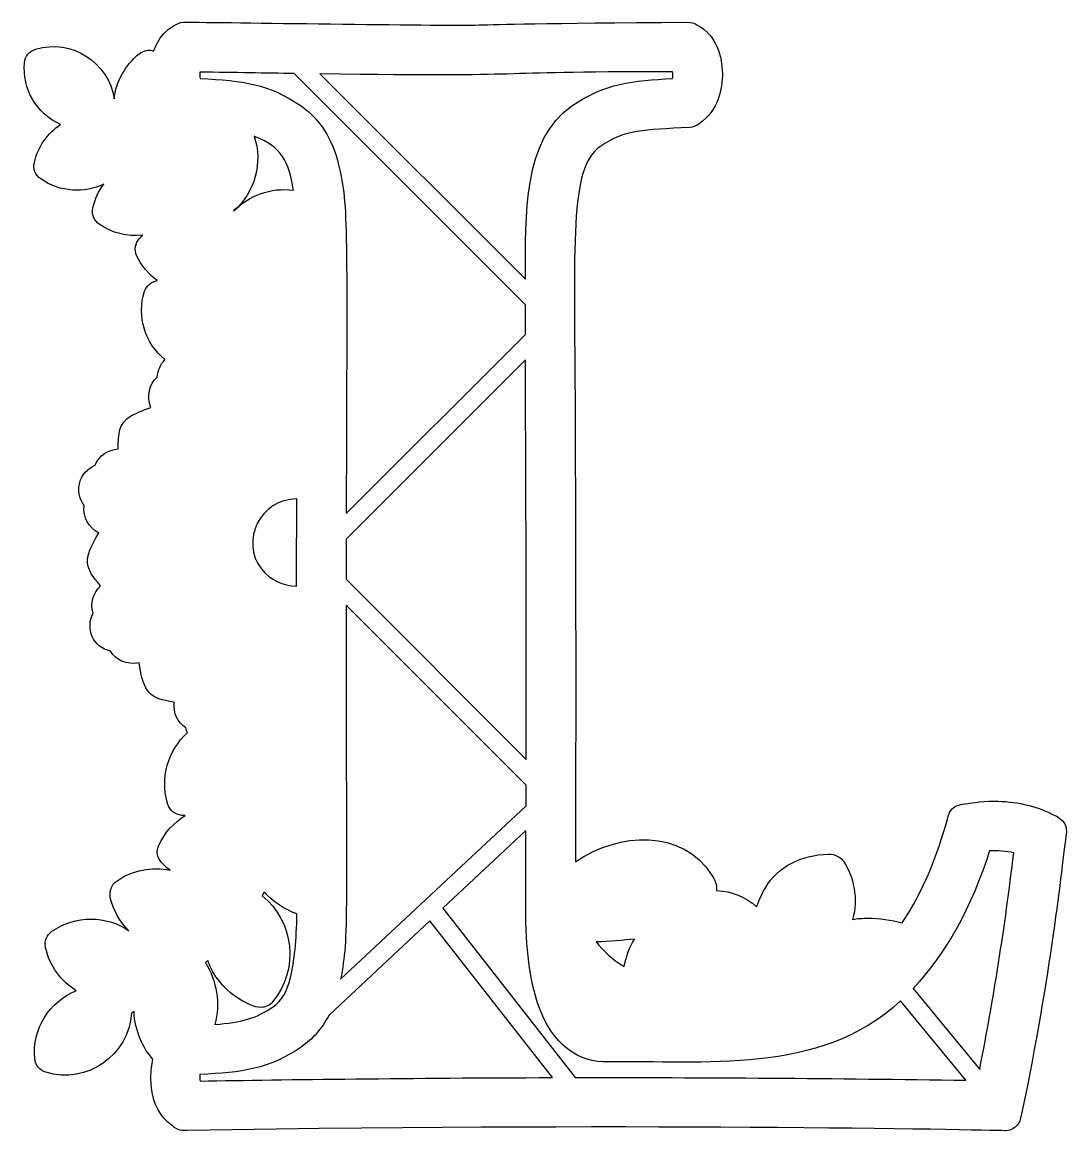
# Model space of a CAD drawing. Header units: millimetres. Extents: x -471 to 1551, y -2688 to 316.
# Drawn here: x 1430.4 to 1536.7, y -428.9 to -316.1 of the extents above; entities that cross this region are included whole.
import ezdxf

# ---------------------------------------------------------------- set-up
doc = ezdxf.new("R2010")
doc.units = ezdxf.units.MM
doc.header["$MEASUREMENT"] = 0
doc.layers.add('Layer 1', color=7, linetype='Continuous')

msp = doc.modelspace()

# ---------------------------------------------------------------- linework, layer by layer
at = {"layer": 'Layer 1', "color": 250}
for points, knots in [([(1535.0244, -396.5351), (1533.292, -395.6873), (1531.3385, -395.2635), (1529.2007, -395.2635), (1529.2007, -395.2635), (1527.6895, -395.2635), (1526.7127, -395.4661), (1525.9387, -395.5768), (1525.9387, -395.5768), (1525.3121, -395.6321), (1524.7776, -396.0375), (1524.5749, -396.6272), (1524.5749, -396.6272), (1524.3537, -397.2538), (1523.1743, -402.6169), (1519.8569, -407.6297), (1519.8569, -407.6297), (1518.7327, -407.3164), (1517.5348, -407.1505), (1516.3922, -407.1505), (1516.3922, -407.1505), (1515.8208, -407.1505), (1515.2864, -407.1874), (1514.8072, -407.2795), (1514.8072, -407.2795), (1515.4338, -405.2154), (1514.8809, -402.8564), (1513.9411, -401.4558), (1513.9411, -401.4558), (1513.5909, -400.9213), (1512.9827, -400.6265), (1512.3745, -400.6449), (1512.3745, -400.6449), (1509.4995, -400.7186), (1507.2143, -401.935), (1505.961, -404.0544), (1505.961, -404.0544), (1505.6662, -404.5335), (1505.3529, -405.2154), (1505.0579, -405.9894), (1505.0579, -405.9894), (1503.9337, -404.9758), (1502.5331, -404.4045), (1500.985, -404.3492), (1500.985, -404.3492), (1501.0403, -403.7779), (1500.8007, -403.2434), (1500.4874, -402.7458), (1500.4874, -402.7458), (1497.4834, -398.0647), (1491.0882, -398.3596), (1486.6468, -401.4373), (1486.6468, -401.4373), (1486.7021, -380.0221), (1486.6468, -365.5549), (1486.6099, -355.7688), (1486.6099, -355.7688), (1486.5546, -338.4818), (1486.0017, -330.9072), (1489.1348, -328.751), (1489.1348, -328.751), (1491.7886, -326.9264), (1493.4657, -327.0739), (1498.2574, -326.779), (1498.2574, -326.779), (1498.6076, -326.7606), (1498.9394, -326.6316), (1499.2158, -326.4104), (1499.2158, -326.4104), (1501.2061, -325.0282), (1501.5932, -322.8535), (1501.5748, -321.2686), (1501.5748, -321.2686), (1501.5379, -319.6468), (1501.0588, -317.4721), (1498.9946, -316.3478), (1498.9946, -316.3478), (1498.7181, -316.1635), (1498.3864, -316.0898), (1498.11, -316.0898), (1498.11, -316.0898), (1482.8134, -316.2004), (1478.9432, -316.311), (1476.8606, -316.3663), (1476.8606, -316.3663), (1472.6218, -316.4769), (1450.8196, -316.0898), (1446.8572, -316.0898), (1446.8572, -316.0898), (1446.0279, -316.0898), (1444.4245, -317.1035), (1443.7795, -319.0202), (1443.7795, -319.0202), (1443.2819, -318.8543), (1442.7106, -318.9649), (1442.3051, -319.2966), (1442.3051, -319.2966), (1440.8492, -320.4761), (1439.9646, -322.1348), (1439.7618, -323.8856), (1439.7618, -323.8856), (1439.2273, -320.2181), (1435.4862, -317.7117), (1431.7818, -318.8359), (1431.7818, -318.8359), (1431.1551, -319.0202), (1430.7128, -319.573), (1430.6575, -320.2181), (1430.6575, -320.2181), (1430.4179, -322.8535), (1431.8001, -325.36), (1434.325, -326.4841), (1434.325, -326.4841), (1432.9981, -327.3687), (1432.0213, -328.751), (1431.6527, -330.3544), (1431.6527, -330.3544), (1431.5052, -330.981), (1431.7633, -331.6445), (1432.2977, -332.0131), (1432.2977, -332.0131), (1434.3065, -333.4137), (1436.7576, -333.469), (1438.7112, -332.5475), (1438.7112, -332.5475), (1438.1952, -333.2479), (1437.8081, -334.0588), (1437.6054, -334.9618), (1437.6054, -334.9618), (1437.4579, -335.5884), (1437.716, -336.2519), (1438.2504, -336.6205), (1438.2504, -336.6205), (1439.5405, -337.5236), (1441.0701, -337.9106), (1442.6735, -337.7263), (1442.6735, -337.7263), (1442.5629, -337.8369), (1442.4524, -337.9474), (1442.3418, -338.058), (1442.3418, -338.058), (1441.8994, -338.5372), (1441.7888, -339.2191), (1442.0469, -339.8088), (1442.0469, -339.8088), (1442.5261, -340.8409), (1443.2448, -341.7255), (1444.1479, -342.3521), (1444.1479, -342.3521), (1443.5581, -342.4443), (1443.0421, -342.8681), (1442.8578, -343.4395), (1442.8578, -343.4395), (1442.0285, -346.038), (1442.9315, -348.7656), (1444.9219, -350.3874), (1444.9219, -350.3874), (1444.4796, -350.8297), (1444.2031, -351.4379), (1444.1478, -352.1567), (1444.1478, -352.1567), (1443.3369, -352.8938), (1443.0421, -354.0734), (1443.5028, -355.2344), (1443.5028, -355.2344), (1442.6919, -355.5108), (1441.8441, -355.8978), (1441.4387, -356.1374), (1441.4387, -356.1374), (1440.2408, -356.8194), (1440.1671, -357.9435), (1440.1855, -359.4548), (1440.1855, -359.4548), (1439.1534, -359.5285), (1438.232, -360.1182), (1437.845, -361.095), (1437.845, -361.095), (1436.2047, -361.8138), (1435.6334, -363.712), (1436.7207, -365.2233), (1436.7207, -365.2233), (1436.5549, -366.4027), (1437.2183, -367.4901), (1438.1951, -368.0246), (1438.1951, -368.0246), (1436.5364, -370.7338), (1436.776, -371.5078), (1438.3794, -373.3876), (1438.3794, -373.3876), (1437.6238, -374.1248), (1437.3289, -375.1569), (1437.6238, -376.1336), (1437.6238, -376.1336), (1436.8129, -377.7554), (1437.6238, -379.58), (1439.393, -380.0223), (1439.393, -380.0223), (1439.9644, -380.9437), (1441.0517, -381.4414), (1442.3049, -381.2017), (1442.3049, -381.2017), (1442.7657, -384.3532), (1443.3738, -384.7771), (1445.8618, -385.201), (1445.8618, -385.201), (1445.7512, -386.3068), (1446.212, -387.2651), (1447.0413, -387.7996), (1447.0413, -387.7996), (1447.0782, -387.9839), (1447.1335, -388.1497), (1447.2072, -388.3156), (1447.2072, -388.3156), (1445.2352, -390.0848), (1444.369, -392.9045), (1445.2352, -395.5952), (1445.2352, -395.5952), (1445.4379, -396.2218), (1445.9908, -396.6457), (1446.6359, -396.701), (1446.6359, -396.701), (1446.7465, -396.701), (1446.8755, -396.7195), (1446.986, -396.7195), (1446.986, -396.7195), (1445.8249, -397.4198), (1444.885, -398.4702), (1444.2953, -399.7419), (1444.2953, -399.7419), (1443.7977, -400.8109), (1444.5349, -401.5849), (1445.4564, -402.2852), (1445.4564, -402.2852), (1443.595, -401.8798), (1441.6414, -402.2484), (1440.0197, -403.3726), (1440.0197, -403.3726), (1439.4852, -403.7412), (1439.2456, -404.4046), (1439.3747, -405.0313), (1439.3747, -405.0313), (1439.6695, -406.3582), (1440.333, -407.5193), (1441.2545, -408.4223), (1441.2545, -408.4223), (1438.9508, -406.8557), (1435.8546, -406.8005), (1433.4404, -408.4776), (1433.4404, -408.4776), (1432.9059, -408.8462), (1432.6479, -409.5097), (1432.7954, -410.1363), (1432.7954, -410.1363), (1433.2192, -412.0161), (1434.3619, -413.5642), (1435.91, -414.5225), (1435.91, -414.5225), (1433.1824, -415.6099), (1431.4132, -418.4112), (1431.6896, -421.4337), (1431.6896, -421.4337), (1431.7449, -422.0787), (1432.1872, -422.6316), (1432.8138, -422.8159), (1432.8138, -422.8159), (1437.0342, -424.0875), (1441.2546, -421.0651), (1441.531, -416.7894), (1441.531, -416.7894), (1441.6232, -416.7341), (1441.6969, -416.6973), (1441.789, -416.6419), (1441.789, -416.6419), (1441.8443, -418.577), (1442.7105, -420.4384), (1443.7057, -421.4705), (1443.7057, -421.4705), (1443.5583, -422.0418), (1443.503, -422.6684), (1443.503, -423.3504), (1443.503, -423.3504), (1443.503, -427.1469), (1445.6409, -428.1421), (1445.8436, -428.3816), (1445.8436, -428.3816), (1446.4334, -428.8608), (1447.0415, -428.7134), (1447.189, -428.7318), (1447.189, -428.7318), (1496.396, -427.9025), (1530.3065, -428.7502), (1530.3249, -428.7502), (1530.3249, -428.7502), (1531.1173, -428.7502), (1531.7439, -428.1973), (1531.8914, -427.4786), (1531.8914, -427.4786), (1531.8914, -427.4786), (1532.0573, -426.723), (1532.0573, -426.723), (1532.0573, -426.723), (1534.9323, -412.9745), (1536.0565, -402.1011), (1536.5357, -398.4336), (1536.5357, -398.4336), (1536.6831, -397.0327), (1535.1534, -396.6641), (1535.0244, -396.5351)], [0, 0, 0, 0, 0.01282051, 0.01282051, 0.01282051, 0.01282051, 0.02564103, 0.02564103, 0.02564103, 0.02564103, 0.03846154, 0.03846154, 0.03846154, 0.03846154, 0.05128205, 0.05128205, 0.05128205, 0.05128205, 0.06410256, 0.06410256, 0.06410256, 0.06410256, 0.07692308, 0.07692308, 0.07692308, 0.07692308, 0.08974359, 0.08974359, 0.08974359, 0.08974359, 0.1025641, 0.1025641, 0.1025641, 0.1025641, 0.11538462, 0.11538462, 0.11538462, 0.11538462, 0.12820513, 0.12820513, 0.12820513, 0.12820513, 0.14102564, 0.14102564, 0.14102564, 0.14102564, 0.15384615, 0.15384615, 0.15384615, 0.15384615, 0.16666667, 0.16666667, 0.16666667, 0.16666667, 0.17948718, 0.17948718, 0.17948718, 0.17948718, 0.19230769, 0.19230769, 0.19230769, 0.19230769, 0.20512821, 0.20512821, 0.20512821, 0.20512821, 0.21794872, 0.21794872, 0.21794872, 0.21794872, 0.23076923, 0.23076923, 0.23076923, 0.23076923, 0.24358974, 0.24358974, 0.24358974, 0.24358974, 0.25641026, 0.25641026, 0.25641026, 0.25641026, 0.26923077, 0.26923077, 0.26923077, 0.26923077, 0.28205128, 0.28205128, 0.28205128, 0.28205128, 0.29487179, 0.29487179, 0.29487179, 0.29487179, 0.30769231, 0.30769231, 0.30769231, 0.30769231, 0.32051282, 0.32051282, 0.32051282, 0.32051282, 0.33333333, 0.33333333, 0.33333333, 0.33333333, 0.34615385, 0.34615385, 0.34615385, 0.34615385, 0.35897436, 0.35897436, 0.35897436, 0.35897436, 0.37179487, 0.37179487, 0.37179487, 0.37179487, 0.38461538, 0.38461538, 0.38461538, 0.38461538, 0.3974359, 0.3974359, 0.3974359, 0.3974359, 0.41025641, 0.41025641, 0.41025641, 0.41025641, 0.42307692, 0.42307692, 0.42307692, 0.42307692, 0.43589744, 0.43589744, 0.43589744, 0.43589744, 0.44871795, 0.44871795, 0.44871795, 0.44871795, 0.46153846, 0.46153846, 0.46153846, 0.46153846, 0.47435897, 0.47435897, 0.47435897, 0.47435897, 0.48717949, 0.48717949, 0.48717949, 0.48717949, 0.5, 0.5, 0.5, 0.5, 0.51282051, 0.51282051, 0.51282051, 0.51282051, 0.52564103, 0.52564103, 0.52564103, 0.52564103, 0.53846154, 0.53846154, 0.53846154, 0.53846154, 0.55128205, 0.55128205, 0.55128205, 0.55128205, 0.56410256, 0.56410256, 0.56410256, 0.56410256, 0.57692308, 0.57692308, 0.57692308, 0.57692308, 0.58974359, 0.58974359, 0.58974359, 0.58974359, 0.6025641, 0.6025641, 0.6025641, 0.6025641, 0.61538462, 0.61538462, 0.61538462, 0.61538462, 0.62820513, 0.62820513, 0.62820513, 0.62820513, 0.64102564, 0.64102564, 0.64102564, 0.64102564, 0.65384615, 0.65384615, 0.65384615, 0.65384615, 0.66666667, 0.66666667, 0.66666667, 0.66666667, 0.67948718, 0.67948718, 0.67948718, 0.67948718, 0.69230769, 0.69230769, 0.69230769, 0.69230769, 0.70512821, 0.70512821, 0.70512821, 0.70512821, 0.71794872, 0.71794872, 0.71794872, 0.71794872, 0.73076923, 0.73076923, 0.73076923, 0.73076923, 0.74358974, 0.74358974, 0.74358974, 0.74358974, 0.75641026, 0.75641026, 0.75641026, 0.75641026, 0.76923077, 0.76923077, 0.76923077, 0.76923077, 0.78205128, 0.78205128, 0.78205128, 0.78205128, 0.79487179, 0.79487179, 0.79487179, 0.79487179, 0.80769231, 0.80769231, 0.80769231, 0.80769231, 0.82051282, 0.82051282, 0.82051282, 0.82051282, 0.83333333, 0.83333333, 0.83333333, 0.83333333, 0.84615385, 0.84615385, 0.84615385, 0.84615385, 0.85897436, 0.85897436, 0.85897436, 0.85897436, 0.87179487, 0.87179487, 0.87179487, 0.87179487, 0.88461538, 0.88461538, 0.88461538, 0.88461538, 0.8974359, 0.8974359, 0.8974359, 0.8974359, 0.91025641, 0.91025641, 0.91025641, 0.91025641, 0.92307692, 0.92307692, 0.92307692, 0.92307692, 0.93589744, 0.93589744, 0.93589744, 0.93589744, 0.94871795, 0.94871795, 0.94871795, 0.94871795, 0.96153846, 0.96153846, 0.96153846, 0.96153846, 0.97435897, 0.97435897, 0.97435897, 0.97435897, 1, 1, 1, 1]), ([(1448.479, -321.158), (1452.0359, -321.2133), (1455.2058, -321.2686), (1458.044, -321.3055), (1458.044, -321.3055), (1458.044, -321.3055), (1481.5601, -344.8216), (1481.5601, -344.8216), (1481.5601, -344.8216), (1481.5601, -345.7431), (1481.5601, -346.7383), (1481.5601, -347.8256), (1481.5601, -347.8256), (1481.5601, -347.8256), (1463.3517, -366.0341), (1463.3517, -366.0341), (1463.3517, -366.0341), (1463.407, -336.8416), (1463.6097, -334.9249), (1462.5776, -330.5939), (1462.5776, -330.5939), (1461.951, -327.9216), (1460.6609, -325.9128), (1458.7627, -324.6043), (1458.7627, -324.6043), (1455.5007, -322.3559), (1452.8652, -322.0241), (1448.4974, -321.8214), (1448.4974, -321.8214), (1448.479, -321.6188), (1448.4606, -321.3792), (1448.479, -321.158)], [0, 0, 0, 0, 0.11111111, 0.11111111, 0.11111111, 0.11111111, 0.22222222, 0.22222222, 0.22222222, 0.22222222, 0.33333333, 0.33333333, 0.33333333, 0.33333333, 0.44444444, 0.44444444, 0.44444444, 0.44444444, 0.55555556, 0.55555556, 0.55555556, 0.55555556, 0.66666667, 0.66666667, 0.66666667, 0.66666667, 0.77777778, 0.77777778, 0.77777778, 0.77777778, 1, 1, 1, 1]), ([(1496.525, -321.1212), (1496.5434, -321.3423), (1496.5434, -321.6003), (1496.5065, -321.8215), (1496.5065, -321.8215), (1492.4889, -322.0058), (1489.6507, -322.2823), (1486.2781, -324.6043), (1486.2781, -324.6043), (1481.2837, -328.0507), (1481.597, -335.6621), (1481.5601, -342.2231), (1481.5601, -342.2231), (1481.5601, -342.2231), (1460.6794, -321.3423), (1460.6794, -321.3423), (1460.6794, -321.3423), (1484.4904, -321.6556), (1475.6442, -321.1396), (1496.525, -321.1212)], [0, 0, 0, 0, 0.16666667, 0.16666667, 0.16666667, 0.16666667, 0.33333333, 0.33333333, 0.33333333, 0.33333333, 0.5, 0.5, 0.5, 0.5, 0.66666667, 0.66666667, 0.66666667, 0.66666667, 1, 1, 1, 1]), ([(1453.9895, -327.6821), (1456.846, -328.8248), (1457.4911, -330.1701), (1457.9887, -333.1742), (1457.9887, -333.1742), (1455.6666, -332.8424), (1453.4366, -333.7086), (1451.9254, -335.312), (1451.9254, -335.312), (1451.9254, -335.2936), (1451.9069, -335.2752), (1451.9069, -335.2752), (1451.9069, -335.2752), (1454.0816, -333.3952), (1454.8925, -330.3728), (1453.9895, -327.6821)], [0, 0, 0, 0, 0.2, 0.2, 0.2, 0.2, 0.4, 0.4, 0.4, 0.4, 0.6, 0.6, 0.6, 0.6, 1, 1, 1, 1]), ([(1481.5786, -355.6951), (1481.6154, -363.8225), (1481.6523, -375.1567), (1481.6339, -391.0062), (1481.6339, -391.0062), (1481.6339, -391.0062), (1463.3333, -372.7056), (1463.3333, -372.7056), (1463.3333, -372.7056), (1463.3333, -371.2865), (1463.3333, -369.9412), (1463.3333, -368.6327), (1463.3333, -368.6327), (1463.3333, -368.6327), (1481.5602, -350.4058), (1481.5602, -350.4058), (1481.5602, -350.4058), (1481.5602, -352.0276), (1481.5786, -353.7784), (1481.5786, -355.6951)], [0, 0, 0, 0, 0.16666667, 0.16666667, 0.16666667, 0.16666667, 0.33333333, 0.33333333, 0.33333333, 0.33333333, 0.5, 0.5, 0.5, 0.5, 0.66666667, 0.66666667, 0.66666667, 0.66666667, 1, 1, 1, 1]), ([(1458.3204, -364.5413), (1458.3204, -367.2504), (1458.302, -370.1992), (1458.302, -373.4059), (1458.302, -373.4059), (1456.9197, -373.4059), (1455.5928, -372.7425), (1454.745, -371.6552), (1454.745, -371.6552), (1452.5336, -368.8722), (1454.6161, -364.5044), (1458.3204, -364.5413)], [0, 0, 0, 0, 0.25, 0.25, 0.25, 0.25, 0.5, 0.5, 0.5, 0.5, 1, 1, 1, 1]), ([(1462.7804, -413.3613), (1463.6466, -408.8276), (1463.3149, -407.2795), (1463.3333, -375.3226), (1463.3333, -375.3226), (1463.3333, -375.3226), (1481.6339, -393.6232), (1481.6339, -393.6232), (1481.6339, -393.6232), (1481.6339, -394.3235), (1481.6339, -395.0238), (1481.6339, -395.7242), (1481.6339, -395.7242), (1481.6339, -395.7242), (1462.7804, -413.3613), (1462.7804, -413.3613)], [0, 0, 0, 0, 0.2, 0.2, 0.2, 0.2, 0.4, 0.4, 0.4, 0.4, 0.6, 0.6, 0.6, 0.6, 1, 1, 1, 1]), ([(1486.6283, -423.3502), (1486.6283, -423.3502), (1473.1747, -406.1369), (1473.1747, -406.1369), (1473.1747, -406.1369), (1473.1747, -406.1369), (1481.6154, -398.2306), (1481.6154, -398.2306), (1481.6154, -398.2306), (1481.6154, -400.7555), (1481.597, -403.3725), (1481.597, -406.1001), (1481.597, -406.1001), (1481.597, -410.2283), (1482.0024, -413.4166), (1482.8317, -415.8677), (1482.8317, -415.8677), (1484.2693, -420.1065), (1487.0521, -421.8574), (1489.9824, -421.7652), (1489.9824, -421.7652), (1499.4736, -421.5441), (1511.4345, -423.2396), (1519.6909, -415.5544), (1519.6909, -415.5544), (1519.6909, -415.5544), (1526.3071, -423.6266), (1526.3071, -423.6266), (1526.3071, -423.6266), (1513.2222, -423.4239), (1499.658, -423.3317), (1486.6283, -423.3502)], [0, 0, 0, 0, 0.11111111, 0.11111111, 0.11111111, 0.11111111, 0.22222222, 0.22222222, 0.22222222, 0.22222222, 0.33333333, 0.33333333, 0.33333333, 0.33333333, 0.44444444, 0.44444444, 0.44444444, 0.44444444, 0.55555556, 0.55555556, 0.55555556, 0.55555556, 0.66666667, 0.66666667, 0.66666667, 0.66666667, 0.77777778, 0.77777778, 0.77777778, 0.77777778, 1, 1, 1, 1]), ([(1527.7263, -422.5208), (1527.7263, -422.5208), (1520.981, -414.2828), (1520.981, -414.2828), (1520.981, -414.2828), (1524.3168, -410.7075), (1526.9154, -406.0264), (1528.7215, -400.3132), (1528.7215, -400.3132), (1529.5508, -400.2763), (1530.3802, -400.3316), (1531.191, -400.4975), (1531.191, -400.4975), (1530.288, -408.0536), (1529.1269, -415.4439), (1527.7263, -422.5208)], [0, 0, 0, 0, 0.2, 0.2, 0.2, 0.2, 0.4, 0.4, 0.4, 0.4, 0.6, 0.6, 0.6, 0.6, 1, 1, 1, 1]), ([(1449.0319, -411.6658), (1449.1056, -411.5921), (1449.1978, -411.5183), (1449.2715, -411.4631), (1449.2715, -411.4631), (1450.451, -414.6883), (1453.5656, -416.218), (1454.6714, -416.218), (1454.6714, -416.218), (1455.1506, -416.218), (1455.5929, -416.0153), (1455.9062, -415.6282), (1455.9062, -415.6282), (1458.6154, -412.274), (1458.0256, -407.4639), (1454.8004, -404.8653), (1454.8004, -404.8653), (1454.8741, -404.7363), (1454.9479, -404.6073), (1455.0216, -404.4783), (1455.0216, -404.4783), (1455.9062, -405.4919), (1457.0488, -406.266), (1458.3389, -406.7083), (1458.3389, -406.7083), (1458.302, -409.3806), (1458.0809, -411.5552), (1457.6939, -413.1771), (1457.6939, -413.1771), (1457.3437, -414.6146), (1456.7908, -415.5545), (1455.9246, -416.1443), (1455.9246, -416.1443), (1454.1554, -417.3606), (1452.7363, -417.7477), (1449.9903, -417.9503), (1449.9903, -417.9503), (1450.5615, -415.8124), (1450.2299, -413.5272), (1449.0319, -411.6658)], [0, 0, 0, 0, 0.09090909, 0.09090909, 0.09090909, 0.09090909, 0.18181818, 0.18181818, 0.18181818, 0.18181818, 0.27272727, 0.27272727, 0.27272727, 0.27272727, 0.36363636, 0.36363636, 0.36363636, 0.36363636, 0.45454545, 0.45454545, 0.45454545, 0.45454545, 0.54545455, 0.54545455, 0.54545455, 0.54545455, 0.63636364, 0.63636364, 0.63636364, 0.63636364, 0.72727273, 0.72727273, 0.72727273, 0.72727273, 0.81818182, 0.81818182, 0.81818182, 0.81818182, 1, 1, 1, 1]), ([(1448.479, -423.0368), (1452.7546, -422.8342), (1455.5191, -422.4839), (1458.7627, -420.254), (1458.7627, -420.254), (1459.9607, -419.4431), (1460.9006, -418.3373), (1461.6009, -416.992), (1461.6009, -416.992), (1461.6009, -416.992), (1471.8294, -407.4086), (1471.8294, -407.4086), (1471.8294, -407.4086), (1471.8294, -407.4086), (1484.3062, -423.3502), (1484.3062, -423.3502), (1484.3062, -423.3502), (1469.968, -423.3871), (1457.2884, -423.5529), (1448.4975, -423.7004), (1448.4975, -423.7004), (1448.4606, -423.4975), (1448.4606, -423.2395), (1448.479, -423.0368)], [0, 0, 0, 0, 0.14285714, 0.14285714, 0.14285714, 0.14285714, 0.28571429, 0.28571429, 0.28571429, 0.28571429, 0.42857143, 0.42857143, 0.42857143, 0.42857143, 0.57142857, 0.57142857, 0.57142857, 0.57142857, 0.71428571, 0.71428571, 0.71428571, 0.71428571, 1, 1, 1, 1]), ([(1492.6363, -409.2699), (1492.1019, -410.173), (1491.7517, -411.1313), (1491.6043, -412.0712), (1491.6043, -412.0712), (1490.4063, -411.3709), (1489.4664, -410.4863), (1488.7477, -409.5648), (1488.7477, -409.5648), (1490.0931, -409.5279), (1491.5859, -409.3989), (1492.6363, -409.2699)], [0, 0, 0, 0, 0.25, 0.25, 0.25, 0.25, 0.5, 0.5, 0.5, 0.5, 1, 1, 1, 1])]:
    msp.add_open_spline(points, degree=3, knots=knots, dxfattribs=at)

doc.saveas('drawing.dxf')
